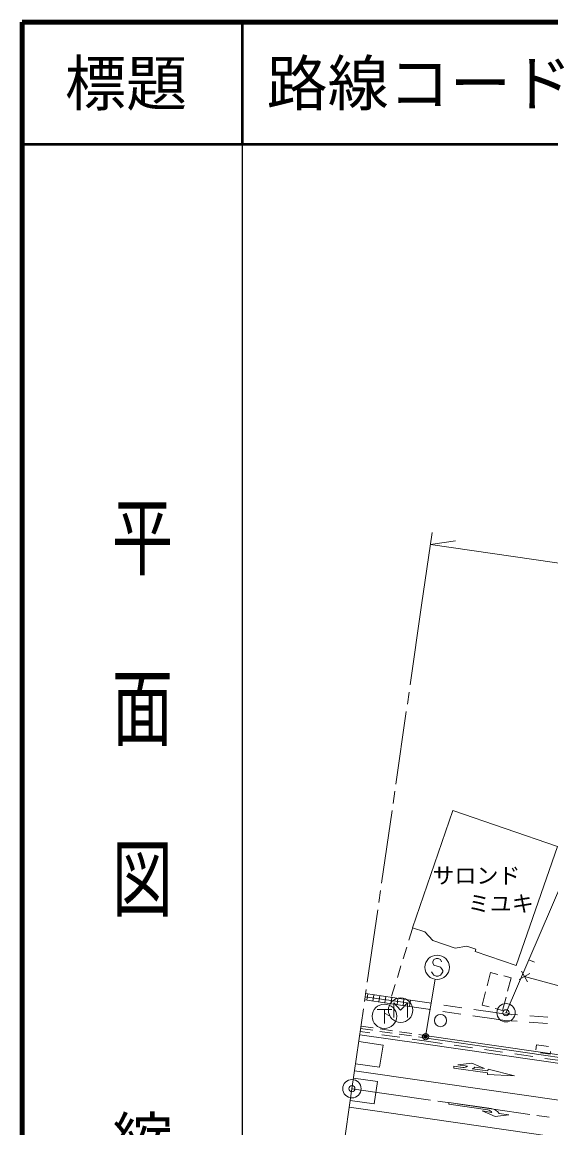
# Model space of a CAD drawing. Units: millimetres, scale not verified. Extents: x 40000 to 680000, y 20000 to 380000.
# Drawn here: x 40000 to 83273, y 289486 to 380000 of the extents above; entities that cross this region are included whole.
import ezdxf
from ezdxf.enums import TextEntityAlignment as Align

# ---------------------------------------------------------------- set-up
doc = ezdxf.new("R2010")
doc.units = ezdxf.units.MM
doc.header["$LTSCALE"] = 1000
doc.header["$PDMODE"] = 32
doc.header["$PDSIZE"] = 500
for name, color, linetype, lineweight in [('M-BGD', 7, 'Continuous', 13), ('M-BGD-EXST', 7, 'Continuous', 13), ('M-BMK', 2, 'Continuous', 13), ('M-BMK-HTXT', 7, 'Continuous', 13), ('M-BMK-ROW', 7, 'Continuous', 13), ('M-BMK-SRVR', 3, 'Continuous', 13), ('M-STR-HTXT', 7, 'Continuous', 13), ('M-STR-STRC', 7, 'Continuous', 13), ('M-TTL', 2, 'Continuous', 140), ('M-TTL-BAND', 7, 'Continuous', 25), ('M-TTL-LINE', 7, 'Continuous', 50), ('M-TTL-TXT', 7, 'Continuous', 13), ('作業レイヤ1', 7, 'Continuous', 13)]:
    doc.layers.add(name, color=color, linetype=linetype, lineweight=lineweight)
doc.styles.add('@ＭＳ ゴシック', font='')
doc.styles.add('ＭＳ ゴシック', font='')
doc.styles.get('@ＭＳ ゴシック').set_extended_font_data('@MS Gothic')
doc.styles.get('ＭＳ ゴシック').set_extended_font_data('MS Gothic')

msp = doc.modelspace()

# ---------------------------------------------------------------- linework, layer by layer
at = {"layer": 'M-BGD'}
for p, q in [((75261, 315462), (83825, 312519)), ((83825, 312519), (80434, 302768)), ((79626, 298942), (85176, 311851)), ((71650, 304850), (71944, 305806)), ((71179, 303321), (71473, 304277)), ((81476, 303245), (81936, 303047)), ((70709, 301792), (71003, 302747)), ((78051, 301117), (78339, 302206)), ((78339, 302206), (78939, 302047)), ((79422, 301920), (80022, 301761)), ((80022, 301761), (79734, 300673)), ((81549, 302121), (80682, 301623)), ((80867, 302306), (81364, 301438)), ((70238, 300262), (70532, 301218)), ((77636, 299545), (77923, 300634)), ((68075, 300223), (71739, 299684)), ((68112, 300481), (71777, 299941)), ((68207, 299941), (68282, 300456)), ((68701, 299868), (68777, 300383)), ((69196, 299795), (69272, 300310)), ((69690, 299723), (69766, 300237)), ((70185, 299650), (70261, 300164)), ((70680, 299577), (70756, 300091)), ((71174, 299504), (71250, 300018)), ((71777, 299941), (73510, 299685)), ((79606, 300189), (79319, 299100)), ((71701, 299426), (73434, 299171)), ((74423, 299025), (75907, 298807)), ((74499, 299540), (75983, 299321)), ((76972, 299175), (78706, 298920)), ((78235, 299387), (77636, 299545)), ((78706, 298920), (79545, 298801)), ((79319, 299100), (78719, 299259)), ((80543, 298728), (79545, 298801)), ((79626, 298942), (80085, 298744)), ((67728, 297814), (68717, 297672)), ((76897, 298661), (78630, 298405)), ((78630, 298405), (79507, 298283)), ((80505, 298209), (79507, 298283)), ((82998, 298025), (81502, 298135)), ((83036, 298543), (81540, 298654)), ((67663, 297369), (68450, 297255)), ((67699, 297616), (68689, 297474)), ((69283, 297388), (70272, 297245)), ((69311, 297586), (70301, 297443)), ((69440, 297113), (70925, 296899)), ((70866, 297160), (71856, 297017)), ((70895, 297358), (71885, 297215)), ((72450, 296931), (72737, 296890)), ((72479, 297129), (72766, 297088)), ((87006, 295021), (72766, 297088)), ((71915, 296756), (72701, 296642)), ((74379, 296399), (72701, 296643)), ((76853, 296040), (75368, 296255)), ((82032, 295862), (82091, 296292)), ((82091, 296292), (83081, 296157)), ((79327, 295681), (77842, 295896)), ((81801, 295322), (80316, 295537)), ((83207, 295527), (82432, 295633)), ((84275, 294962), (82790, 295178)), ((83237, 295742), (83207, 295527))]:
    msp.add_line(p, q, dxfattribs=at)
for points in [[(80434, 302768), (77075, 303928), (77135, 304106), (76394, 304373), (75442, 304193), (73599, 304824), (72953, 305527), (71960, 305857), (75261, 315462)], [(81116, 301872), (93696, 298464), (107206, 299358), (108315, 299948), (108563, 301092), (106636, 301638), (98512, 303812)], [(68038, 299966), (71701, 299426), (71777, 299941)], [(86978, 294823), (72737, 296890), (72766, 297088)]]:
    msp.add_lwpolyline(points, dxfattribs=at)
msp.add_circle((74237, 298269), 500, dxfattribs=at)
at = {"layer": 'M-BGD-EXST'}
for p, q in [((70427, 298522), (70427, 299722)), ((70427, 299722), (70977, 299122)), ((70977, 299122), (71527, 299722)), ((71527, 299722), (71527, 298522)), ((69053, 299170), (70253, 299170)), ((69653, 299170), (69653, 298020)), ((69653, 298870), (70053, 298670))]:
    msp.add_line(p, q, dxfattribs=at)
for centre in [(69653, 298620), (70977, 299122)]:
    msp.add_circle(centre, 1000, dxfattribs=at)
at = {"layer": 'M-BMK'}
for p, q in [((71756, 325751), (72698, 332283)), ((71528, 324167), (71670, 325157)), ((70586, 317635), (71442, 323574)), ((70357, 316051), (70500, 317041)), ((69415, 309519), (70272, 315457)), ((69187, 307935), (69330, 308925)), ((68245, 301403), (69101, 307341)), ((68017, 299819), (68159, 300809)), ((66989, 292693), (67931, 299225)), ((66989, 292693), (66047, 286161)), ((73422, 291765), (66989, 292693)), ((75006, 291537), (74016, 291680)), ((81538, 290595), (75600, 291451)), ((83122, 290367), (82132, 290509))]:
    msp.add_line(p, q, dxfattribs=at)
at = {"layer": 'M-BMK-ROW'}
msp.add_circle((79604, 298910), 750, dxfattribs=at)
msp.add_point((79604, 298910), dxfattribs=at)
at = {"layer": 'M-BMK-SRVR'}
msp.add_circle((66989, 292693), 750, dxfattribs=at)
msp.add_point((66989, 292693), dxfattribs=at)
at = {"layer": 'M-STR-HTXT'}
for p, q in [((72698, 332283), (73554, 338222)), ((73412, 337232), (75477, 337541)), ((112342, 331619), (73412, 337232)), ((73022, 296957), (73802, 301647))]:
    msp.add_line(p, q, dxfattribs=at)
for radius in [150, 120, 90, 60, 30, 20]:
    msp.add_circle((73022, 296957), radius, dxfattribs=at)
msp.add_point((73022, 296957), dxfattribs=at)
at = {"layer": 'M-STR-STRC'}
for p, q in [((73693, 303268), (73602, 303086)), ((73875, 303359), (73693, 303268)), ((74057, 303359), (73875, 303359)), ((74239, 303268), (74057, 303359)), ((74330, 303086), (74239, 303268)), ((73602, 303086), (73602, 302995)), ((73602, 302995), (73693, 302813)), ((73693, 302813), (74239, 302631)), ((74239, 302631), (74330, 302541)), ((74330, 302541), (74421, 302359)), ((74421, 302359), (74421, 302268)), ((73602, 302086), (73512, 302268)), ((73693, 301995), (73602, 302086)), ((73875, 301904), (73693, 301995)), ((74057, 301904), (73875, 301904)), ((74239, 301995), (74057, 301904)), ((74330, 302086), (74239, 301995)), ((74421, 302268), (74330, 302086)), ((67626, 297111), (72653, 296385)), ((67201, 294165), (100860, 289309)), ((66770, 291174), (69618, 290762)), ((69618, 290762), (105776, 285561))]:
    msp.add_line(p, q, dxfattribs=at)
for points in [[(67546, 296552), (69548, 296269), (69249, 294453), (67284, 294740)], [(115156, 291277), (113597, 291098), (111751, 291011), (110222, 291109), (106933, 291468), (72653, 296385)], [(67115, 293569), (69087, 293294), (68806, 291455), (66851, 291737)]]:
    msp.add_lwpolyline(points, dxfattribs=at)
msp.add_circle((73966, 302631), 1000, dxfattribs=at)
at = {"layer": 'M-TTL'}
for p, q in [((40000, 380000), (40000, 20000)), ((680000, 380000), (40000, 380000))]:
    msp.add_line(p, q, dxfattribs=at)
at = {"layer": 'M-TTL-BAND'}
msp.add_line((58000, 370000), (58000, 20000), dxfattribs=at)
at = {"layer": 'M-TTL-LINE'}
for p, q in [((58000, 380000), (58000, 370000)), ((40000, 370000), (680000, 370000))]:
    msp.add_line(p, q, dxfattribs=at)
at = {"layer": '作業レイヤ1'}
for p, q in [((75343, 294537), (75322, 294388)), ((78094, 293995), (75322, 294388)), ((76078, 294432), (75343, 294537)), ((78115, 294143), (76840, 294324)), ((77839, 294334), (77047, 294446)), ((78136, 294292), (78115, 294143)), ((78073, 293846), (78094, 293995)), ((74931, 291565), (74910, 291416)), ((74931, 291565), (78381, 291068)), ((78119, 290954), (74910, 291416)), ((79837, 290555), (79045, 290669))]:
    msp.add_line(p, q, dxfattribs=at)
for points in [[(77839, 294334), (76792, 294786), (75661, 294643), (76453, 294531)], [(78073, 293846), (80283, 293760), (78136, 294292)], [(79837, 290555), (78706, 290415), (77660, 290869), (78451, 290755)]]:
    msp.add_lwpolyline(points, dxfattribs=at)
for centre, radius, start, end in [((76149, 294927), 500, 261.92186, 307.49488), ((76438, 295240), 1000, 261.92187, 261.92189), ((76438, 295240), 1000, 293.71021, 307.49488), ((78048, 290459), 500, 36.23141, 81.80442), ((78239, 290078), 1000, 36.23141, 81.80441)]:
    msp.add_arc(centre, radius, start, end, dxfattribs=at)

# ---------------------------------------------------------------- texts
at = {"layer": 'M-BMK-HTXT', "style": 'ＭＳ ゴシック'}
for s, p in [('サロンド', (77177, 309087)), ('ミユキ', (79175, 306787))]:
    msp.add_text(s, height=1320, dxfattribs=at).set_placement(p, align=Align.BOTTOM_CENTER)
at = {"layer": 'M-TTL-BAND', "style": '@ＭＳ ゴシック', "width": 1.4}
msp.add_text('平  面  図', height=3666, rotation=270, dxfattribs=at).set_placement((49777, 306475), align=Align.MIDDLE_RIGHT)
at = {"layer": 'M-TTL-BAND', "style": '@ＭＳ ゴシック'}
msp.add_text('縮尺千分の一', height=3666, rotation=270, dxfattribs=at).set_placement((49777, 261030), align=Align.MIDDLE_RIGHT)
at = {"layer": 'M-TTL-TXT', "style": 'ＭＳ ゴシック'}
msp.add_text('標題', height=3666, dxfattribs=at).set_placement((48500, 375000), align=Align.MIDDLE_CENTER)
msp.add_text('路線コード', height=3666, dxfattribs=at).set_placement((60000, 375000), align=Align.MIDDLE_LEFT)

doc.saveas('drawing.dxf')
